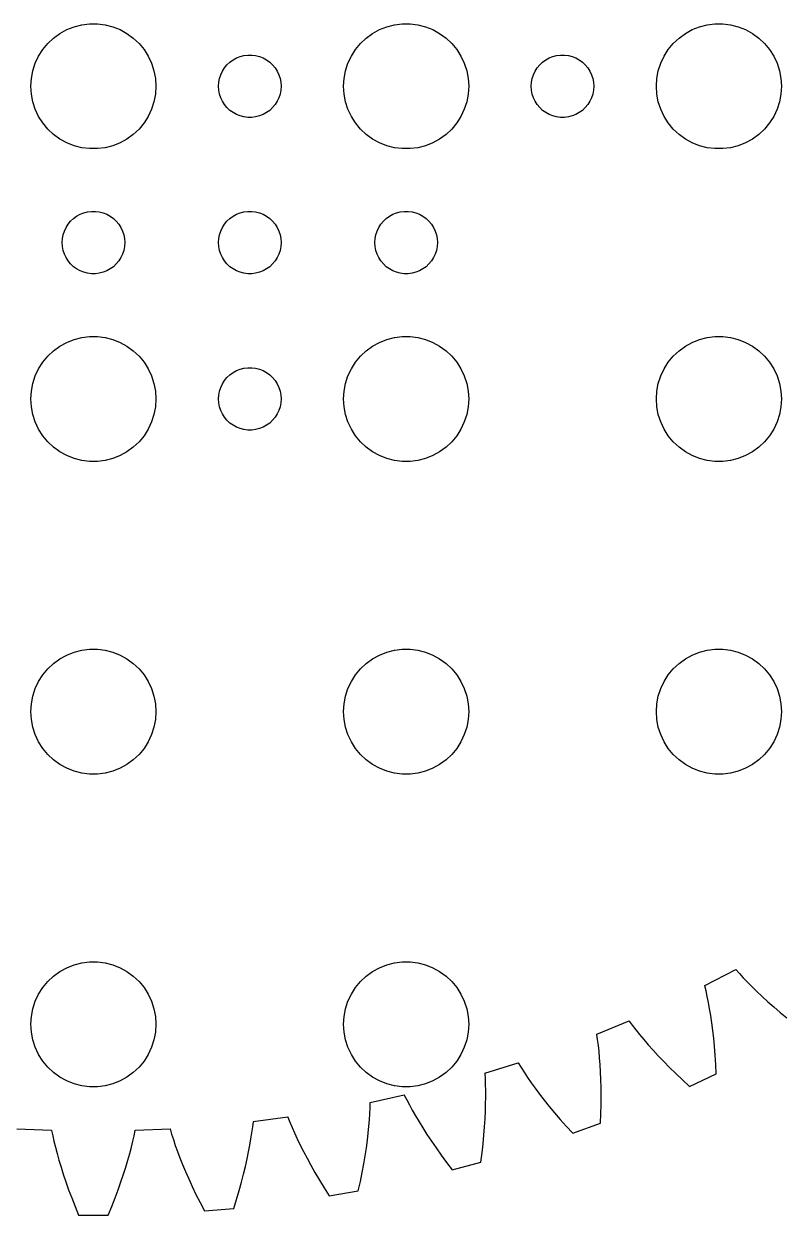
# Model space of a CAD drawing. Header units: metres. Extents: x -69 to 69, y 41 to 289.
# Drawn here: x -3.3 to 33.1, y 40.8 to 98 of the extents above; entities that cross this region are included whole.
import ezdxf

# ---------------------------------------------------------------- set-up
doc = ezdxf.new("R2010")
doc.units = ezdxf.units.M

msp = doc.modelspace()

# ---------------------------------------------------------------- linework, layer by layer
for p, q in [((-1.27733, 97.7145), (-0.92705, 97.8532)), ((-0.92705, 97.8532), (-0.56213, 97.9469)), ((-0.56213, 97.9469), (-0.18837, 97.9941)), ((-0.18837, 97.9941), (0.18837, 97.9941)), ((0.18837, 97.9941), (0.56213, 97.9469)), ((0.56213, 97.9469), (0.92705, 97.8532)), ((0.92705, 97.8532), (1.27733, 97.7145)), ((13.7227, 97.7145), (14.0729, 97.8532)), ((14.0729, 97.8532), (14.4379, 97.9469)), ((14.4379, 97.9469), (14.8116, 97.9941)), ((14.8116, 97.9941), (15.1884, 97.9941)), ((15.1884, 97.9941), (15.5621, 97.9469)), ((15.5621, 97.9469), (15.927, 97.8532)), ((15.927, 97.8532), (16.2773, 97.7145)), ((28.7227, 97.7145), (29.0729, 97.8532)), ((29.0729, 97.8532), (29.4379, 97.9469)), ((29.4379, 97.9469), (29.8116, 97.9941)), ((29.8116, 97.9941), (30.1884, 97.9941)), ((30.1884, 97.9941), (30.5621, 97.9469)), ((30.5621, 97.9469), (30.927, 97.8532)), ((30.927, 97.8532), (31.2773, 97.7145)), ((-2.1869, 97.0536), (-1.91226, 97.3116)), ((-1.91226, 97.3116), (-1.60747, 97.533)), ((-1.60747, 97.533), (-1.27733, 97.7145)), ((1.27733, 97.7145), (1.60747, 97.533)), ((1.60747, 97.533), (1.91226, 97.3116)), ((1.91226, 97.3116), (2.1869, 97.0536)), ((12.8131, 97.0536), (13.0877, 97.3116)), ((13.0877, 97.3116), (13.3925, 97.533)), ((13.3925, 97.533), (13.7227, 97.7145)), ((16.2773, 97.7145), (16.6075, 97.533)), ((16.6075, 97.533), (16.9123, 97.3116)), ((16.9123, 97.3116), (17.1869, 97.0536)), ((27.8131, 97.0536), (28.0877, 97.3116)), ((28.0877, 97.3116), (28.3925, 97.533)), ((28.3925, 97.533), (28.7227, 97.7145)), ((31.2773, 97.7145), (31.6075, 97.533)), ((31.6075, 97.533), (31.9123, 97.3116)), ((31.9123, 97.3116), (32.1869, 97.0536)), ((-2.62891, 96.4453), (-2.42705, 96.7634)), ((-2.42705, 96.7634), (-2.1869, 97.0536)), ((2.1869, 97.0536), (2.42705, 96.7634)), ((2.42705, 96.7634), (2.62891, 96.4453)), ((12.3711, 96.4453), (12.5729, 96.7634)), ((12.5729, 96.7634), (12.8131, 97.0536)), ((17.1869, 97.0536), (17.427, 96.7634)), ((17.427, 96.7634), (17.6289, 96.4453)), ((27.3711, 96.4453), (27.5729, 96.7634)), ((27.5729, 96.7634), (27.8131, 97.0536)), ((32.1869, 97.0536), (32.427, 96.7634)), ((32.427, 96.7634), (32.6289, 96.4453)), ((-2.90575, 95.7461), (-2.78932, 96.1044)), ((-2.78932, 96.1044), (-2.62891, 96.4453)), ((2.62891, 96.4453), (2.78932, 96.1044)), ((2.78932, 96.1044), (2.90575, 95.7461)), ((6.28647, 95.8817), (6.40654, 96.0268)), ((6.40654, 96.0268), (6.54385, 96.1558)), ((6.54385, 96.1558), (6.69626, 96.2665)), ((6.69626, 96.2665), (6.86133, 96.3573)), ((6.86133, 96.3573), (7.03647, 96.4266)), ((7.03647, 96.4266), (7.21892, 96.4734)), ((7.21892, 96.4734), (7.40581, 96.4971)), ((7.40581, 96.4971), (7.59418, 96.4971)), ((7.59418, 96.4971), (7.78107, 96.4734)), ((7.78107, 96.4734), (7.96352, 96.4266)), ((7.96352, 96.4266), (8.13866, 96.3573)), ((8.13866, 96.3573), (8.30373, 96.2665)), ((8.30373, 96.2665), (8.45613, 96.1558)), ((8.45613, 96.1558), (8.59344, 96.0268)), ((8.59344, 96.0268), (8.71352, 95.8817)), ((12.0942, 95.7461), (12.2107, 96.1044)), ((12.2107, 96.1044), (12.3711, 96.4453)), ((17.6289, 96.4453), (17.7893, 96.1044)), ((17.7893, 96.1044), (17.9057, 95.7461)), ((21.2865, 95.8817), (21.4065, 96.0268)), ((21.4065, 96.0268), (21.5439, 96.1558)), ((21.5439, 96.1558), (21.6963, 96.2665)), ((21.6963, 96.2665), (21.8613, 96.3573)), ((21.8613, 96.3573), (22.0365, 96.4266)), ((22.0365, 96.4266), (22.2189, 96.4734)), ((22.2189, 96.4734), (22.4058, 96.4971)), ((22.4058, 96.4971), (22.5942, 96.4971)), ((22.5942, 96.4971), (22.7811, 96.4734)), ((22.7811, 96.4734), (22.9635, 96.4266)), ((22.9635, 96.4266), (23.1387, 96.3573)), ((23.1387, 96.3573), (23.3037, 96.2665)), ((23.3037, 96.2665), (23.4561, 96.1558)), ((23.4561, 96.1558), (23.5934, 96.0268)), ((23.5934, 96.0268), (23.7135, 95.8817)), ((27.0942, 95.7461), (27.2107, 96.1044)), ((27.2107, 96.1044), (27.3711, 96.4453)), ((32.6289, 96.4453), (32.7893, 96.1044)), ((32.7893, 96.1044), (32.9057, 95.7461)), ((-2.97633, 95.376), (-2.90575, 95.7461)), ((2.90575, 95.7461), (2.97633, 95.376)), ((6.04712, 95.373), (6.10533, 95.5522)), ((6.10533, 95.5522), (6.18553, 95.7226)), ((6.18553, 95.7226), (6.28647, 95.8817)), ((8.71352, 95.8817), (8.81445, 95.7226)), ((8.81445, 95.7226), (8.89465, 95.5522)), ((8.89465, 95.5522), (8.95287, 95.373)), ((12.0237, 95.376), (12.0942, 95.7461)), ((17.9057, 95.7461), (17.9763, 95.376)), ((21.0471, 95.373), (21.1053, 95.5522)), ((21.1053, 95.5522), (21.1855, 95.7226)), ((21.1855, 95.7226), (21.2865, 95.8817)), ((23.7135, 95.8817), (23.8145, 95.7226)), ((23.8145, 95.7226), (23.8947, 95.5522)), ((23.8947, 95.5522), (23.9529, 95.373)), ((27.0237, 95.376), (27.0942, 95.7461)), ((32.9057, 95.7461), (32.9763, 95.376)), ((-3, 95), (-2.97633, 95.376)), ((-2.97633, 94.624), (-3, 95)), ((2.97633, 95.376), (3, 95)), ((3, 95), (2.97633, 94.624)), ((6, 95), (6.01183, 95.188)), ((6.01183, 94.812), (6, 95)), ((6.01183, 95.188), (6.04712, 95.373)), ((8.95287, 95.373), (8.98816, 95.188)), ((8.98816, 95.188), (9, 95)), ((9, 95), (8.98816, 94.812)), ((12, 95), (12.0237, 95.376)), ((12.0237, 94.624), (12, 95)), ((17.9763, 95.376), (18, 95)), ((18, 95), (17.9763, 94.624)), ((21, 95), (21.0118, 95.188)), ((21.0118, 94.812), (21, 95)), ((21.0118, 95.188), (21.0471, 95.373)), ((23.9529, 95.373), (23.9882, 95.188)), ((23.9882, 95.188), (24, 95)), ((24, 95), (23.9882, 94.812)), ((27, 95), (27.0237, 95.376)), ((27.0237, 94.624), (27, 95)), ((32.9763, 95.376), (33, 95)), ((33, 95), (32.9763, 94.624)), ((-2.90575, 94.2539), (-2.97633, 94.624)), ((2.97633, 94.624), (2.90575, 94.2539)), ((6.04712, 94.627), (6.01183, 94.812)), ((6.10533, 94.4478), (6.04712, 94.627)), ((6.18553, 94.2774), (6.10533, 94.4478)), ((8.89465, 94.4478), (8.81445, 94.2774)), ((8.95287, 94.627), (8.89465, 94.4478)), ((8.98816, 94.812), (8.95287, 94.627)), ((12.0942, 94.2539), (12.0237, 94.624)), ((17.9763, 94.624), (17.9057, 94.2539)), ((21.0471, 94.627), (21.0118, 94.812)), ((21.1053, 94.4478), (21.0471, 94.627)), ((21.1855, 94.2774), (21.1053, 94.4478)), ((23.8947, 94.4478), (23.8145, 94.2774)), ((23.9529, 94.627), (23.8947, 94.4478)), ((23.9882, 94.812), (23.9529, 94.627)), ((27.0942, 94.2539), (27.0237, 94.624)), ((32.9763, 94.624), (32.9057, 94.2539)), ((-2.78932, 93.8956), (-2.90575, 94.2539)), ((-2.62891, 93.5547), (-2.78932, 93.8956)), ((2.78932, 93.8956), (2.62891, 93.5547)), ((2.90575, 94.2539), (2.78932, 93.8956)), ((6.28647, 94.1183), (6.18553, 94.2774)), ((6.40654, 93.9732), (6.28647, 94.1183)), ((6.54385, 93.8442), (6.40654, 93.9732)), ((6.69626, 93.7335), (6.54385, 93.8442)), ((6.86133, 93.6428), (6.69626, 93.7335)), ((8.30373, 93.7335), (8.13866, 93.6428)), ((8.45613, 93.8442), (8.30373, 93.7335)), ((8.59344, 93.9732), (8.45613, 93.8442)), ((8.71352, 94.1183), (8.59344, 93.9732)), ((8.81445, 94.2774), (8.71352, 94.1183)), ((12.2107, 93.8956), (12.0942, 94.2539)), ((12.3711, 93.5547), (12.2107, 93.8956)), ((17.7893, 93.8956), (17.6289, 93.5547)), ((17.9057, 94.2539), (17.7893, 93.8956)), ((21.2865, 94.1183), (21.1855, 94.2774)), ((21.4065, 93.9732), (21.2865, 94.1183)), ((21.5439, 93.8442), (21.4065, 93.9732)), ((21.6963, 93.7335), (21.5439, 93.8442)), ((21.8613, 93.6428), (21.6963, 93.7335)), ((23.3037, 93.7335), (23.1387, 93.6428)), ((23.4561, 93.8442), (23.3037, 93.7335)), ((23.5934, 93.9732), (23.4561, 93.8442)), ((23.7135, 94.1183), (23.5934, 93.9732)), ((23.8145, 94.2774), (23.7135, 94.1183)), ((27.2107, 93.8956), (27.0942, 94.2539)), ((27.3711, 93.5547), (27.2107, 93.8956)), ((32.7893, 93.8956), (32.6289, 93.5547)), ((32.9057, 94.2539), (32.7893, 93.8956)), ((-2.42705, 93.2366), (-2.62891, 93.5547)), ((-2.1869, 92.9464), (-2.42705, 93.2366)), ((2.42705, 93.2366), (2.1869, 92.9464)), ((2.62891, 93.5547), (2.42705, 93.2366)), ((7.03647, 93.5734), (6.86133, 93.6428)), ((7.21892, 93.5266), (7.03647, 93.5734)), ((7.40581, 93.503), (7.21892, 93.5266)), ((7.59418, 93.503), (7.40581, 93.503)), ((7.78107, 93.5266), (7.59418, 93.503)), ((7.96352, 93.5734), (7.78107, 93.5266)), ((8.13866, 93.6428), (7.96352, 93.5734)), ((12.5729, 93.2366), (12.3711, 93.5547)), ((12.8131, 92.9464), (12.5729, 93.2366)), ((17.427, 93.2366), (17.1869, 92.9464)), ((17.6289, 93.5547), (17.427, 93.2366)), ((22.0365, 93.5734), (21.8613, 93.6428)), ((22.2189, 93.5266), (22.0365, 93.5734)), ((22.4058, 93.503), (22.2189, 93.5266)), ((22.5942, 93.503), (22.4058, 93.503)), ((22.7811, 93.5266), (22.5942, 93.503)), ((22.9635, 93.5734), (22.7811, 93.5266)), ((23.1387, 93.6428), (22.9635, 93.5734)), ((27.5729, 93.2366), (27.3711, 93.5547)), ((27.8131, 92.9464), (27.5729, 93.2366)), ((32.427, 93.2366), (32.1869, 92.9464)), ((32.6289, 93.5547), (32.427, 93.2366)), ((-1.91226, 92.6885), (-2.1869, 92.9464)), ((-1.60747, 92.467), (-1.91226, 92.6885)), ((1.91226, 92.6885), (1.60747, 92.467)), ((2.1869, 92.9464), (1.91226, 92.6885)), ((13.0877, 92.6885), (12.8131, 92.9464)), ((13.3925, 92.467), (13.0877, 92.6885)), ((16.9123, 92.6885), (16.6075, 92.467)), ((17.1869, 92.9464), (16.9123, 92.6885)), ((28.0877, 92.6885), (27.8131, 92.9464)), ((28.3925, 92.467), (28.0877, 92.6885)), ((31.9123, 92.6885), (31.6075, 92.467)), ((32.1869, 92.9464), (31.9123, 92.6885)), ((-1.27733, 92.2855), (-1.60747, 92.467)), ((-0.92705, 92.1468), (-1.27733, 92.2855)), ((-0.56213, 92.0531), (-0.92705, 92.1468)), ((-0.18837, 92.0059), (-0.56213, 92.0531)), ((0.56213, 92.0531), (0.18837, 92.0059)), ((0.92705, 92.1468), (0.56213, 92.0531)), ((1.27733, 92.2855), (0.92705, 92.1468)), ((1.60747, 92.467), (1.27733, 92.2855)), ((13.7227, 92.2855), (13.3925, 92.467)), ((14.0729, 92.1468), (13.7227, 92.2855)), ((14.4379, 92.0531), (14.0729, 92.1468)), ((14.8116, 92.0059), (14.4379, 92.0531)), ((15.5621, 92.0531), (15.1884, 92.0059)), ((15.927, 92.1468), (15.5621, 92.0531)), ((16.2773, 92.2855), (15.927, 92.1468)), ((16.6075, 92.467), (16.2773, 92.2855)), ((28.7227, 92.2855), (28.3925, 92.467)), ((29.0729, 92.1468), (28.7227, 92.2855)), ((29.4379, 92.0531), (29.0729, 92.1468)), ((29.8116, 92.0059), (29.4379, 92.0531)), ((30.5621, 92.0531), (30.1884, 92.0059)), ((30.927, 92.1468), (30.5621, 92.0531)), ((31.2773, 92.2855), (30.927, 92.1468)), ((31.6075, 92.467), (31.2773, 92.2855)), ((0.18837, 92.0059), (-0.18837, 92.0059)), ((15.1884, 92.0059), (14.8116, 92.0059)), ((30.1884, 92.0059), (29.8116, 92.0059)), ((-1.09344, 88.5268), (-0.95613, 88.6558)), ((-0.95613, 88.6558), (-0.80373, 88.7665)), ((-0.80373, 88.7665), (-0.63866, 88.8573)), ((-0.63866, 88.8573), (-0.46352, 88.9266)), ((-0.46352, 88.9266), (-0.28107, 88.9734)), ((-0.28107, 88.9734), (-0.09418, 88.997)), ((-0.09418, 88.997), (0.09418, 88.997)), ((0.09418, 88.997), (0.28107, 88.9734)), ((0.28107, 88.9734), (0.46352, 88.9266)), ((0.46352, 88.9266), (0.63866, 88.8573)), ((0.63866, 88.8573), (0.80373, 88.7665)), ((0.80373, 88.7665), (0.95613, 88.6558)), ((0.95613, 88.6558), (1.09344, 88.5268)), ((6.40654, 88.5268), (6.54385, 88.6558)), ((6.54385, 88.6558), (6.69626, 88.7665)), ((6.69626, 88.7665), (6.86133, 88.8573)), ((6.86133, 88.8573), (7.03647, 88.9266)), ((7.03647, 88.9266), (7.21892, 88.9734)), ((7.21892, 88.9734), (7.40581, 88.997)), ((7.40581, 88.997), (7.59418, 88.997)), ((7.59418, 88.997), (7.78107, 88.9734)), ((7.78107, 88.9734), (7.96352, 88.9266)), ((7.96352, 88.9266), (8.13866, 88.8573)), ((8.13866, 88.8573), (8.30373, 88.7665)), ((8.30373, 88.7665), (8.45613, 88.6558)), ((8.45613, 88.6558), (8.59344, 88.5268)), ((13.9065, 88.5268), (14.0439, 88.6558)), ((14.0439, 88.6558), (14.1963, 88.7665)), ((14.1963, 88.7665), (14.3613, 88.8573)), ((14.3613, 88.8573), (14.5365, 88.9266)), ((14.5365, 88.9266), (14.7189, 88.9734)), ((14.7189, 88.9734), (14.9058, 88.997)), ((14.9058, 88.997), (15.0942, 88.997)), ((15.0942, 88.997), (15.2811, 88.9734)), ((15.2811, 88.9734), (15.4635, 88.9266)), ((15.4635, 88.9266), (15.6387, 88.8573)), ((15.6387, 88.8573), (15.8037, 88.7665)), ((15.8037, 88.7665), (15.9561, 88.6558)), ((15.9561, 88.6558), (16.0934, 88.5268)), ((-1.45287, 87.873), (-1.39465, 88.0522)), ((-1.39465, 88.0522), (-1.31445, 88.2226)), ((-1.31445, 88.2226), (-1.21352, 88.3817)), ((-1.21352, 88.3817), (-1.09344, 88.5268)), ((1.09344, 88.5268), (1.21352, 88.3817)), ((1.21352, 88.3817), (1.31445, 88.2226)), ((1.31445, 88.2226), (1.39465, 88.0522)), ((1.39465, 88.0522), (1.45287, 87.873)), ((6.04712, 87.873), (6.10533, 88.0522)), ((6.10533, 88.0522), (6.18553, 88.2226)), ((6.18553, 88.2226), (6.28647, 88.3817)), ((6.28647, 88.3817), (6.40654, 88.5268)), ((8.59344, 88.5268), (8.71352, 88.3817)), ((8.71352, 88.3817), (8.81445, 88.2226)), ((8.81445, 88.2226), (8.89465, 88.0522)), ((8.89465, 88.0522), (8.95287, 87.873)), ((13.5471, 87.873), (13.6053, 88.0522)), ((13.6053, 88.0522), (13.6855, 88.2226)), ((13.6855, 88.2226), (13.7865, 88.3817)), ((13.7865, 88.3817), (13.9065, 88.5268)), ((16.0934, 88.5268), (16.2135, 88.3817)), ((16.2135, 88.3817), (16.3145, 88.2226)), ((16.3145, 88.2226), (16.3947, 88.0522)), ((16.3947, 88.0522), (16.4529, 87.873)), ((-1.5, 87.5), (-1.48816, 87.688)), ((-1.48816, 87.312), (-1.5, 87.5)), ((-1.48816, 87.688), (-1.45287, 87.873)), ((1.45287, 87.873), (1.48816, 87.688)), ((1.48816, 87.688), (1.5, 87.5)), ((1.5, 87.5), (1.48816, 87.312)), ((6, 87.5), (6.01183, 87.688)), ((6.01183, 87.312), (6, 87.5)), ((6.01183, 87.688), (6.04712, 87.873)), ((8.95287, 87.873), (8.98816, 87.688)), ((8.98816, 87.688), (9, 87.5)), ((9, 87.5), (8.98816, 87.312)), ((13.5, 87.5), (13.5118, 87.688)), ((13.5118, 87.312), (13.5, 87.5)), ((13.5118, 87.688), (13.5471, 87.873)), ((16.4529, 87.873), (16.4882, 87.688)), ((16.4882, 87.688), (16.5, 87.5)), ((16.5, 87.5), (16.4882, 87.312)), ((-1.45287, 87.127), (-1.48816, 87.312)), ((-1.39465, 86.9478), (-1.45287, 87.127)), ((-1.31445, 86.7774), (-1.39465, 86.9478)), ((1.39465, 86.9478), (1.31445, 86.7774)), ((1.45287, 87.127), (1.39465, 86.9478)), ((1.48816, 87.312), (1.45287, 87.127)), ((6.04712, 87.127), (6.01183, 87.312)), ((6.10533, 86.9478), (6.04712, 87.127)), ((6.18553, 86.7774), (6.10533, 86.9478)), ((8.89465, 86.9478), (8.81445, 86.7774)), ((8.95287, 87.127), (8.89465, 86.9478)), ((8.98816, 87.312), (8.95287, 87.127)), ((13.5471, 87.127), (13.5118, 87.312)), ((13.6053, 86.9478), (13.5471, 87.127)), ((13.6855, 86.7774), (13.6053, 86.9478)), ((16.3947, 86.9478), (16.3145, 86.7774)), ((16.4529, 87.127), (16.3947, 86.9478)), ((16.4882, 87.312), (16.4529, 87.127)), ((-1.21352, 86.6183), (-1.31445, 86.7774)), ((-1.09344, 86.4732), (-1.21352, 86.6183)), ((-0.95613, 86.3442), (-1.09344, 86.4732)), ((-0.80373, 86.2335), (-0.95613, 86.3442)), ((0.95613, 86.3442), (0.80373, 86.2335)), ((1.09344, 86.4732), (0.95613, 86.3442)), ((1.21352, 86.6183), (1.09344, 86.4732)), ((1.31445, 86.7774), (1.21352, 86.6183)), ((6.28647, 86.6183), (6.18553, 86.7774)), ((6.40654, 86.4732), (6.28647, 86.6183)), ((6.54385, 86.3442), (6.40654, 86.4732)), ((6.69626, 86.2335), (6.54385, 86.3442)), ((8.45613, 86.3442), (8.30373, 86.2335)), ((8.59344, 86.4732), (8.45613, 86.3442)), ((8.71352, 86.6183), (8.59344, 86.4732)), ((8.81445, 86.7774), (8.71352, 86.6183)), ((13.7865, 86.6183), (13.6855, 86.7774)), ((13.9065, 86.4732), (13.7865, 86.6183)), ((14.0439, 86.3442), (13.9065, 86.4732)), ((14.1963, 86.2335), (14.0439, 86.3442)), ((15.9561, 86.3442), (15.8037, 86.2335)), ((16.0934, 86.4732), (15.9561, 86.3442)), ((16.2135, 86.6183), (16.0934, 86.4732)), ((16.3145, 86.7774), (16.2135, 86.6183)), ((-0.63866, 86.1428), (-0.80373, 86.2335)), ((-0.46352, 86.0734), (-0.63866, 86.1428)), ((-0.28107, 86.0266), (-0.46352, 86.0734)), ((-0.09418, 86.003), (-0.28107, 86.0266)), ((0.09418, 86.003), (-0.09418, 86.003)), ((0.28107, 86.0266), (0.09418, 86.003)), ((0.46352, 86.0734), (0.28107, 86.0266)), ((0.63866, 86.1428), (0.46352, 86.0734)), ((0.80373, 86.2335), (0.63866, 86.1428)), ((6.86133, 86.1428), (6.69626, 86.2335)), ((7.03647, 86.0734), (6.86133, 86.1428)), ((7.21892, 86.0266), (7.03647, 86.0734)), ((7.40581, 86.003), (7.21892, 86.0266)), ((7.59418, 86.003), (7.40581, 86.003)), ((7.78107, 86.0266), (7.59418, 86.003)), ((7.96352, 86.0734), (7.78107, 86.0266)), ((8.13866, 86.1428), (7.96352, 86.0734)), ((8.30373, 86.2335), (8.13866, 86.1428)), ((14.3613, 86.1428), (14.1963, 86.2335)), ((14.5365, 86.0734), (14.3613, 86.1428)), ((14.7189, 86.0266), (14.5365, 86.0734)), ((14.9058, 86.003), (14.7189, 86.0266)), ((15.0942, 86.003), (14.9058, 86.003)), ((15.2811, 86.0266), (15.0942, 86.003)), ((15.4635, 86.0734), (15.2811, 86.0266)), ((15.6387, 86.1428), (15.4635, 86.0734)), ((15.8037, 86.2335), (15.6387, 86.1428)), ((-0.92705, 82.8532), (-0.56213, 82.9469)), ((-0.56213, 82.9469), (-0.18837, 82.9941)), ((-0.18837, 82.9941), (0.18837, 82.9941)), ((0.18837, 82.9941), (0.56213, 82.9469)), ((0.56213, 82.9469), (0.92705, 82.8532)), ((14.0729, 82.8532), (14.4379, 82.9469)), ((14.4379, 82.9469), (14.8116, 82.9941)), ((14.8116, 82.9941), (15.1884, 82.9941)), ((15.1884, 82.9941), (15.5621, 82.9469)), ((15.5621, 82.9469), (15.927, 82.8532)), ((29.0729, 82.8532), (29.4379, 82.9469)), ((29.4379, 82.9469), (29.8116, 82.9941)), ((29.8116, 82.9941), (30.1884, 82.9941)), ((30.1884, 82.9941), (30.5621, 82.9469)), ((30.5621, 82.9469), (30.927, 82.8532)), ((-2.1869, 82.0536), (-1.91226, 82.3116)), ((-1.91226, 82.3116), (-1.60747, 82.533)), ((-1.60747, 82.533), (-1.27733, 82.7145)), ((-1.27733, 82.7145), (-0.92705, 82.8532)), ((0.92705, 82.8532), (1.27733, 82.7145)), ((1.27733, 82.7145), (1.60747, 82.533)), ((1.60747, 82.533), (1.91226, 82.3116)), ((1.91226, 82.3116), (2.1869, 82.0536)), ((12.8131, 82.0536), (13.0877, 82.3116)), ((13.0877, 82.3116), (13.3925, 82.533)), ((13.3925, 82.533), (13.7227, 82.7145)), ((13.7227, 82.7145), (14.0729, 82.8532)), ((15.927, 82.8532), (16.2773, 82.7145)), ((16.2773, 82.7145), (16.6075, 82.533)), ((16.6075, 82.533), (16.9123, 82.3116)), ((16.9123, 82.3116), (17.1869, 82.0536)), ((27.8131, 82.0536), (28.0877, 82.3116)), ((28.0877, 82.3116), (28.3925, 82.533)), ((28.3925, 82.533), (28.7227, 82.7145)), ((28.7227, 82.7145), (29.0729, 82.8532)), ((30.927, 82.8532), (31.2773, 82.7145)), ((31.2773, 82.7145), (31.6075, 82.533)), ((31.6075, 82.533), (31.9123, 82.3116)), ((31.9123, 82.3116), (32.1869, 82.0536)), ((-2.62891, 81.4453), (-2.42705, 81.7634)), ((-2.42705, 81.7634), (-2.1869, 82.0536)), ((2.1869, 82.0536), (2.42705, 81.7634)), ((2.42705, 81.7634), (2.62891, 81.4453)), ((12.3711, 81.4453), (12.5729, 81.7634)), ((12.5729, 81.7634), (12.8131, 82.0536)), ((17.1869, 82.0536), (17.427, 81.7634)), ((17.427, 81.7634), (17.6289, 81.4453)), ((27.3711, 81.4453), (27.5729, 81.7634)), ((27.5729, 81.7634), (27.8131, 82.0536)), ((32.1869, 82.0536), (32.427, 81.7634)), ((32.427, 81.7634), (32.6289, 81.4453)), ((-2.78932, 81.1044), (-2.62891, 81.4453)), ((2.62891, 81.4453), (2.78932, 81.1044)), ((6.40654, 81.0268), (6.54385, 81.1558)), ((6.54385, 81.1558), (6.69626, 81.2665)), ((6.69626, 81.2665), (6.86133, 81.3573)), ((6.86133, 81.3573), (7.03647, 81.4266)), ((7.03647, 81.4266), (7.21892, 81.4734)), ((7.21892, 81.4734), (7.40581, 81.497)), ((7.40581, 81.497), (7.59418, 81.497)), ((7.59418, 81.497), (7.78107, 81.4734)), ((7.78107, 81.4734), (7.96352, 81.4266)), ((7.96352, 81.4266), (8.13866, 81.3573)), ((8.13866, 81.3573), (8.30373, 81.2665)), ((8.30373, 81.2665), (8.45613, 81.1558)), ((8.45613, 81.1558), (8.59344, 81.0268)), ((12.2107, 81.1044), (12.3711, 81.4453)), ((17.6289, 81.4453), (17.7893, 81.1044)), ((27.2107, 81.1044), (27.3711, 81.4453)), ((32.6289, 81.4453), (32.7893, 81.1044)), ((-2.97633, 80.376), (-2.90575, 80.7461)), ((-2.90575, 80.7461), (-2.78932, 81.1044)), ((2.78932, 81.1044), (2.90575, 80.7461)), ((2.90575, 80.7461), (2.97633, 80.376)), ((6.10533, 80.5522), (6.18553, 80.7226)), ((6.18553, 80.7226), (6.28647, 80.8817)), ((6.28647, 80.8817), (6.40654, 81.0268)), ((8.59344, 81.0268), (8.71352, 80.8817)), ((8.71352, 80.8817), (8.81445, 80.7226)), ((8.81445, 80.7226), (8.89465, 80.5522)), ((12.0237, 80.376), (12.0942, 80.7461)), ((12.0942, 80.7461), (12.2107, 81.1044)), ((17.7893, 81.1044), (17.9057, 80.7461)), ((17.9057, 80.7461), (17.9763, 80.376)), ((27.0237, 80.376), (27.0942, 80.7461)), ((27.0942, 80.7461), (27.2107, 81.1044)), ((32.7893, 81.1044), (32.9057, 80.7461)), ((32.9057, 80.7461), (32.9763, 80.376)), ((-3, 80), (-2.97633, 80.376)), ((2.97633, 80.376), (3, 80)), ((6, 80), (6.01183, 80.188)), ((6.01183, 80.188), (6.04712, 80.373)), ((6.04712, 80.373), (6.10533, 80.5522)), ((8.89465, 80.5522), (8.95287, 80.373)), ((8.95287, 80.373), (8.98816, 80.188)), ((8.98816, 80.188), (9, 80)), ((12, 80), (12.0237, 80.376)), ((17.9763, 80.376), (18, 80)), ((27, 80), (27.0237, 80.376)), ((32.9763, 80.376), (33, 80)), ((-2.97633, 79.624), (-3, 80)), ((-2.90575, 79.2539), (-2.97633, 79.624)), ((2.97633, 79.624), (2.90575, 79.2539)), ((3, 80), (2.97633, 79.624)), ((6.01183, 79.812), (6, 80)), ((6.04712, 79.627), (6.01183, 79.812)), ((6.10533, 79.4478), (6.04712, 79.627)), ((6.18553, 79.2774), (6.10533, 79.4478)), ((8.89465, 79.4478), (8.81445, 79.2774)), ((8.95287, 79.627), (8.89465, 79.4478)), ((8.98816, 79.812), (8.95287, 79.627)), ((9, 80), (8.98816, 79.812)), ((12.0237, 79.624), (12, 80)), ((12.0942, 79.2539), (12.0237, 79.624)), ((17.9763, 79.624), (17.9057, 79.2539)), ((18, 80), (17.9763, 79.624)), ((27.0237, 79.624), (27, 80)), ((27.0942, 79.2539), (27.0237, 79.624)), ((32.9763, 79.624), (32.9057, 79.2539)), ((33, 80), (32.9763, 79.624)), ((-2.78932, 78.8956), (-2.90575, 79.2539)), ((-2.62891, 78.5547), (-2.78932, 78.8956)), ((2.78932, 78.8956), (2.62891, 78.5547)), ((2.90575, 79.2539), (2.78932, 78.8956)), ((6.28647, 79.1183), (6.18553, 79.2774)), ((6.40654, 78.9732), (6.28647, 79.1183)), ((6.54385, 78.8442), (6.40654, 78.9732)), ((8.59344, 78.9732), (8.45613, 78.8442)), ((8.71352, 79.1183), (8.59344, 78.9732)), ((8.81445, 79.2774), (8.71352, 79.1183)), ((12.2107, 78.8956), (12.0942, 79.2539)), ((12.3711, 78.5547), (12.2107, 78.8956)), ((17.7893, 78.8956), (17.6289, 78.5547)), ((17.9057, 79.2539), (17.7893, 78.8956)), ((27.2107, 78.8956), (27.0942, 79.2539)), ((27.3711, 78.5547), (27.2107, 78.8956)), ((32.7893, 78.8956), (32.6289, 78.5547)), ((32.9057, 79.2539), (32.7893, 78.8956)), ((-2.42705, 78.2366), (-2.62891, 78.5547)), ((2.62891, 78.5547), (2.42705, 78.2366)), ((6.69626, 78.7335), (6.54385, 78.8442)), ((6.86133, 78.6428), (6.69626, 78.7335)), ((7.03647, 78.5734), (6.86133, 78.6428)), ((7.21892, 78.5266), (7.03647, 78.5734)), ((7.40581, 78.503), (7.21892, 78.5266)), ((7.59418, 78.503), (7.40581, 78.503)), ((7.78107, 78.5266), (7.59418, 78.503)), ((7.96352, 78.5734), (7.78107, 78.5266)), ((8.13866, 78.6428), (7.96352, 78.5734)), ((8.30373, 78.7335), (8.13866, 78.6428)), ((8.45613, 78.8442), (8.30373, 78.7335)), ((12.5729, 78.2366), (12.3711, 78.5547)), ((17.6289, 78.5547), (17.427, 78.2366)), ((27.5729, 78.2366), (27.3711, 78.5547)), ((32.6289, 78.5547), (32.427, 78.2366)), ((-2.1869, 77.9464), (-2.42705, 78.2366)), ((-1.91226, 77.6885), (-2.1869, 77.9464)), ((2.1869, 77.9464), (1.91226, 77.6885)), ((2.42705, 78.2366), (2.1869, 77.9464)), ((12.8131, 77.9464), (12.5729, 78.2366)), ((13.0877, 77.6885), (12.8131, 77.9464)), ((17.1869, 77.9464), (16.9123, 77.6885)), ((17.427, 78.2366), (17.1869, 77.9464)), ((27.8131, 77.9464), (27.5729, 78.2366)), ((28.0877, 77.6885), (27.8131, 77.9464)), ((32.1869, 77.9464), (31.9123, 77.6885)), ((32.427, 78.2366), (32.1869, 77.9464)), ((-1.60747, 77.467), (-1.91226, 77.6885)), ((-1.27733, 77.2855), (-1.60747, 77.467)), ((-0.92705, 77.1468), (-1.27733, 77.2855)), ((1.27733, 77.2855), (0.92705, 77.1468)), ((1.60747, 77.467), (1.27733, 77.2855)), ((1.91226, 77.6885), (1.60747, 77.467)), ((13.3925, 77.467), (13.0877, 77.6885)), ((13.7227, 77.2855), (13.3925, 77.467)), ((14.0729, 77.1468), (13.7227, 77.2855)), ((16.2773, 77.2855), (15.927, 77.1468)), ((16.6075, 77.467), (16.2773, 77.2855)), ((16.9123, 77.6885), (16.6075, 77.467)), ((28.3925, 77.467), (28.0877, 77.6885)), ((28.7227, 77.2855), (28.3925, 77.467)), ((29.0729, 77.1468), (28.7227, 77.2855)), ((31.2773, 77.2855), (30.927, 77.1468)), ((31.6075, 77.467), (31.2773, 77.2855)), ((31.9123, 77.6885), (31.6075, 77.467)), ((-0.56213, 77.0531), (-0.92705, 77.1468)), ((-0.18837, 77.0059), (-0.56213, 77.0531)), ((0.18837, 77.0059), (-0.18837, 77.0059)), ((0.56213, 77.0531), (0.18837, 77.0059)), ((0.92705, 77.1468), (0.56213, 77.0531)), ((14.4379, 77.0531), (14.0729, 77.1468)), ((14.8116, 77.0059), (14.4379, 77.0531)), ((15.1884, 77.0059), (14.8116, 77.0059)), ((15.5621, 77.0531), (15.1884, 77.0059)), ((15.927, 77.1468), (15.5621, 77.0531)), ((29.4379, 77.0531), (29.0729, 77.1468)), ((29.8116, 77.0059), (29.4379, 77.0531)), ((30.1884, 77.0059), (29.8116, 77.0059)), ((30.5621, 77.0531), (30.1884, 77.0059)), ((30.927, 77.1468), (30.5621, 77.0531)), ((-1.91226, 67.3115), (-1.60747, 67.533)), ((-1.60747, 67.533), (-1.27733, 67.7145)), ((-1.27733, 67.7145), (-0.92705, 67.8532)), ((-0.92705, 67.8532), (-0.56213, 67.9469)), ((-0.56213, 67.9469), (-0.18837, 67.9941)), ((-0.18837, 67.9941), (0.18837, 67.9941)), ((0.18837, 67.9941), (0.56213, 67.9469)), ((0.56213, 67.9469), (0.92705, 67.8532)), ((0.92705, 67.8532), (1.27733, 67.7145)), ((1.27733, 67.7145), (1.60747, 67.533)), ((1.60747, 67.533), (1.91226, 67.3115)), ((13.0877, 67.3115), (13.3925, 67.533)), ((13.3925, 67.533), (13.7227, 67.7145)), ((13.7227, 67.7145), (14.0729, 67.8532)), ((14.0729, 67.8532), (14.4379, 67.9469)), ((14.4379, 67.9469), (14.8116, 67.9941)), ((14.8116, 67.9941), (15.1884, 67.9941)), ((15.1884, 67.9941), (15.5621, 67.9469)), ((15.5621, 67.9469), (15.927, 67.8532)), ((15.927, 67.8532), (16.2773, 67.7145)), ((16.2773, 67.7145), (16.6075, 67.533)), ((16.6075, 67.533), (16.9123, 67.3115)), ((28.0877, 67.3115), (28.3925, 67.533)), ((28.3925, 67.533), (28.7227, 67.7145)), ((28.7227, 67.7145), (29.0729, 67.8532)), ((29.0729, 67.8532), (29.4379, 67.9469)), ((29.4379, 67.9469), (29.8116, 67.9941)), ((29.8116, 67.9941), (30.1884, 67.9941)), ((30.1884, 67.9941), (30.5621, 67.9469)), ((30.5621, 67.9469), (30.927, 67.8532)), ((30.927, 67.8532), (31.2773, 67.7145)), ((31.2773, 67.7145), (31.6075, 67.533)), ((31.6075, 67.533), (31.9123, 67.3115)), ((-2.42705, 66.7634), (-2.1869, 67.0536)), ((-2.1869, 67.0536), (-1.91226, 67.3115)), ((1.91226, 67.3115), (2.1869, 67.0536)), ((2.1869, 67.0536), (2.42705, 66.7634)), ((12.5729, 66.7634), (12.8131, 67.0536)), ((12.8131, 67.0536), (13.0877, 67.3115)), ((16.9123, 67.3115), (17.1869, 67.0536)), ((17.1869, 67.0536), (17.427, 66.7634)), ((27.5729, 66.7634), (27.8131, 67.0536)), ((27.8131, 67.0536), (28.0877, 67.3115)), ((31.9123, 67.3115), (32.1869, 67.0536)), ((32.1869, 67.0536), (32.427, 66.7634)), ((-2.78932, 66.1044), (-2.62891, 66.4453)), ((-2.62891, 66.4453), (-2.42705, 66.7634)), ((2.42705, 66.7634), (2.62891, 66.4453)), ((2.62891, 66.4453), (2.78932, 66.1044)), ((12.2107, 66.1044), (12.3711, 66.4453)), ((12.3711, 66.4453), (12.5729, 66.7634)), ((17.427, 66.7634), (17.6289, 66.4453)), ((17.6289, 66.4453), (17.7893, 66.1044)), ((27.2107, 66.1044), (27.3711, 66.4453)), ((27.3711, 66.4453), (27.5729, 66.7634)), ((32.427, 66.7634), (32.6289, 66.4453)), ((32.6289, 66.4453), (32.7893, 66.1044)), ((-2.97633, 65.376), (-2.90575, 65.7461)), ((-2.90575, 65.7461), (-2.78932, 66.1044)), ((2.78932, 66.1044), (2.90575, 65.7461)), ((2.90575, 65.7461), (2.97633, 65.376)), ((12.0237, 65.376), (12.0942, 65.7461)), ((12.0942, 65.7461), (12.2107, 66.1044)), ((17.7893, 66.1044), (17.9057, 65.7461)), ((17.9057, 65.7461), (17.9763, 65.376)), ((27.0237, 65.376), (27.0942, 65.7461)), ((27.0942, 65.7461), (27.2107, 66.1044)), ((32.7893, 66.1044), (32.9057, 65.7461)), ((32.9057, 65.7461), (32.9763, 65.376)), ((-3, 65), (-2.97633, 65.376)), ((2.97633, 65.376), (3, 65)), ((12, 65), (12.0237, 65.376)), ((17.9763, 65.376), (18, 65)), ((27, 65), (27.0237, 65.376)), ((32.9763, 65.376), (33, 65)), ((-2.97633, 64.624), (-3, 65)), ((-2.90575, 64.2539), (-2.97633, 64.624)), ((2.97633, 64.624), (2.90575, 64.2539)), ((3, 65), (2.97633, 64.624)), ((12.0237, 64.624), (12, 65)), ((12.0942, 64.2539), (12.0237, 64.624)), ((17.9763, 64.624), (17.9057, 64.2539)), ((18, 65), (17.9763, 64.624)), ((27.0237, 64.624), (27, 65)), ((27.0942, 64.2539), (27.0237, 64.624)), ((32.9763, 64.624), (32.9057, 64.2539)), ((33, 65), (32.9763, 64.624)), ((-2.78932, 63.8956), (-2.90575, 64.2539)), ((2.90575, 64.2539), (2.78932, 63.8956)), ((12.2107, 63.8956), (12.0942, 64.2539)), ((17.9057, 64.2539), (17.7893, 63.8956)), ((27.2107, 63.8956), (27.0942, 64.2539)), ((32.9057, 64.2539), (32.7893, 63.8956)), ((-2.62891, 63.5547), (-2.78932, 63.8956)), ((-2.42705, 63.2366), (-2.62891, 63.5547)), ((2.62891, 63.5547), (2.42705, 63.2366)), ((2.78932, 63.8956), (2.62891, 63.5547)), ((12.3711, 63.5547), (12.2107, 63.8956)), ((12.5729, 63.2366), (12.3711, 63.5547)), ((17.6289, 63.5547), (17.427, 63.2366)), ((17.7893, 63.8956), (17.6289, 63.5547)), ((27.3711, 63.5547), (27.2107, 63.8956)), ((27.5729, 63.2366), (27.3711, 63.5547)), ((32.6289, 63.5547), (32.427, 63.2366)), ((32.7893, 63.8956), (32.6289, 63.5547)), ((-2.1869, 62.9464), (-2.42705, 63.2366)), ((-1.91226, 62.6885), (-2.1869, 62.9464)), ((2.1869, 62.9464), (1.91226, 62.6885)), ((2.42705, 63.2366), (2.1869, 62.9464)), ((12.8131, 62.9464), (12.5729, 63.2366)), ((13.0877, 62.6885), (12.8131, 62.9464)), ((17.1869, 62.9464), (16.9123, 62.6885)), ((17.427, 63.2366), (17.1869, 62.9464)), ((27.8131, 62.9464), (27.5729, 63.2366)), ((28.0877, 62.6885), (27.8131, 62.9464)), ((32.1869, 62.9464), (31.9123, 62.6885)), ((32.427, 63.2366), (32.1869, 62.9464)), ((-1.60747, 62.467), (-1.91226, 62.6885)), ((-1.27733, 62.2855), (-1.60747, 62.467)), ((1.60747, 62.467), (1.27733, 62.2855)), ((1.91226, 62.6885), (1.60747, 62.467)), ((13.3925, 62.467), (13.0877, 62.6885)), ((13.7227, 62.2855), (13.3925, 62.467)), ((16.6075, 62.467), (16.2773, 62.2855)), ((16.9123, 62.6885), (16.6075, 62.467)), ((28.3925, 62.467), (28.0877, 62.6885)), ((28.7227, 62.2855), (28.3925, 62.467)), ((31.6075, 62.467), (31.2773, 62.2855)), ((31.9123, 62.6885), (31.6075, 62.467)), ((-0.92705, 62.1468), (-1.27733, 62.2855)), ((-0.56213, 62.0531), (-0.92705, 62.1468)), ((-0.18837, 62.0059), (-0.56213, 62.0531)), ((0.18837, 62.0059), (-0.18837, 62.0059)), ((0.56213, 62.0531), (0.18837, 62.0059)), ((0.92705, 62.1468), (0.56213, 62.0531)), ((1.27733, 62.2855), (0.92705, 62.1468)), ((14.0729, 62.1468), (13.7227, 62.2855)), ((14.4379, 62.0531), (14.0729, 62.1468)), ((14.8116, 62.0059), (14.4379, 62.0531)), ((15.1884, 62.0059), (14.8116, 62.0059)), ((15.5621, 62.0531), (15.1884, 62.0059)), ((15.927, 62.1468), (15.5621, 62.0531)), ((16.2773, 62.2855), (15.927, 62.1468)), ((29.0729, 62.1468), (28.7227, 62.2855)), ((29.4379, 62.0531), (29.0729, 62.1468)), ((29.8116, 62.0059), (29.4379, 62.0531)), ((30.1884, 62.0059), (29.8116, 62.0059)), ((30.5621, 62.0531), (30.1884, 62.0059)), ((30.927, 62.1468), (30.5621, 62.0531)), ((31.2773, 62.2855), (30.927, 62.1468)), ((-1.60747, 52.533), (-1.27733, 52.7145)), ((-1.27733, 52.7145), (-0.92705, 52.8532)), ((-0.92705, 52.8532), (-0.56213, 52.9469)), ((-0.56213, 52.9469), (-0.18837, 52.9941)), ((-0.18837, 52.9941), (0.18837, 52.9941)), ((0.18837, 52.9941), (0.56213, 52.9469)), ((0.56213, 52.9469), (0.92705, 52.8532)), ((0.92705, 52.8532), (1.27733, 52.7145)), ((1.27733, 52.7145), (1.60747, 52.533)), ((13.3925, 52.533), (13.7227, 52.7145)), ((13.7227, 52.7145), (14.0729, 52.8532)), ((14.0729, 52.8532), (14.4379, 52.9469)), ((14.4379, 52.9469), (14.8116, 52.9941)), ((14.8116, 52.9941), (15.1884, 52.9941)), ((15.1884, 52.9941), (15.5621, 52.9469)), ((15.5621, 52.9469), (15.927, 52.8532)), ((15.927, 52.8532), (16.2773, 52.7145)), ((16.2773, 52.7145), (16.6075, 52.533)), ((29.3222, 51.8625), (30.8064, 52.6317)), ((30.8064, 52.6317), (30.8104, 52.6242)), ((30.8104, 52.6242), (30.982, 52.4325)), ((-2.42705, 51.7634), (-2.1869, 52.0536)), ((-2.1869, 52.0536), (-1.91226, 52.3115)), ((-1.91226, 52.3115), (-1.60747, 52.533)), ((1.60747, 52.533), (1.91226, 52.3115)), ((1.91226, 52.3115), (2.1869, 52.0536)), ((2.1869, 52.0536), (2.42705, 51.7634)), ((12.5729, 51.7634), (12.8131, 52.0536)), ((12.8131, 52.0536), (13.0877, 52.3115)), ((13.0877, 52.3115), (13.3925, 52.533)), ((16.6075, 52.533), (16.9123, 52.3115)), ((16.9123, 52.3115), (17.1869, 52.0536)), ((17.1869, 52.0536), (17.427, 51.7634)), ((30.982, 52.4325), (31.169, 52.2305)), ((31.169, 52.2305), (31.3717, 52.0187)), ((31.3717, 52.0187), (31.5906, 51.7976)), ((-2.78932, 51.1044), (-2.62891, 51.4453)), ((-2.62891, 51.4453), (-2.42705, 51.7634)), ((2.42705, 51.7634), (2.62891, 51.4453)), ((2.62891, 51.4453), (2.78932, 51.1044)), ((12.2107, 51.1044), (12.3711, 51.4453)), ((12.3711, 51.4453), (12.5729, 51.7634)), ((17.427, 51.7634), (17.6289, 51.4453)), ((17.6289, 51.4453), (17.7893, 51.1044)), ((29.3274, 51.8522), (29.3222, 51.8625)), ((29.386, 51.6017), (29.3274, 51.8522)), ((29.4442, 51.3326), (29.386, 51.6017)), ((31.5906, 51.7976), (31.8261, 51.5677)), ((31.8261, 51.5677), (32.0784, 51.3295)), ((-2.90575, 50.7461), (-2.78932, 51.1044)), ((2.78932, 51.1044), (2.90575, 50.7461)), ((12.0942, 50.7461), (12.2107, 51.1044)), ((17.7893, 51.1044), (17.9057, 50.7461)), ((29.5014, 51.0451), (29.4442, 51.3326)), ((29.5569, 50.7389), (29.5014, 51.0451)), ((32.0784, 51.3295), (32.3479, 51.0834)), ((32.3479, 51.0834), (32.635, 50.83)), ((-3, 50), (-2.97633, 50.376)), ((-2.97633, 50.376), (-2.90575, 50.7461)), ((2.90575, 50.7461), (2.97633, 50.376)), ((2.97633, 50.376), (3, 50)), ((12, 50), (12.0237, 50.376)), ((12.0237, 50.376), (12.0942, 50.7461)), ((17.9057, 50.7461), (17.9763, 50.376)), ((17.9763, 50.376), (18, 50)), ((29.6102, 50.4142), (29.5569, 50.7389)), ((29.6607, 50.0709), (29.6102, 50.4142)), ((32.635, 50.83), (32.94, 50.5699)), ((32.94, 50.5699), (33.2631, 50.3035)), ((-2.97633, 49.624), (-3, 50)), ((3, 50), (2.97633, 49.624)), ((12.0237, 49.624), (12, 50)), ((18, 50), (17.9763, 49.624)), ((24.1436, 49.5281), (25.6892, 50.165)), ((25.6892, 50.165), (25.6925, 50.1572)), ((25.6925, 50.1572), (25.8468, 49.9513)), ((25.8468, 49.9513), (26.0154, 49.7338)), ((26.0154, 49.7338), (26.1989, 49.5051)), ((29.7076, 49.709), (29.6607, 50.0709)), ((-2.90575, 49.2539), (-2.97633, 49.624)), ((-2.78932, 48.8956), (-2.90575, 49.2539)), ((2.90575, 49.2539), (2.78932, 48.8956)), ((2.97633, 49.624), (2.90575, 49.2539)), ((12.0942, 49.2539), (12.0237, 49.624)), ((12.2107, 48.8956), (12.0942, 49.2539)), ((17.9057, 49.2539), (17.7893, 48.8956)), ((17.9763, 49.624), (17.9057, 49.2539)), ((24.1479, 49.5174), (24.1436, 49.5281)), ((24.1844, 49.2627), (24.1479, 49.5174)), ((24.219, 48.9897), (24.1844, 49.2627)), ((26.1989, 49.5051), (26.3978, 49.2658)), ((26.3978, 49.2658), (26.6123, 49.0162)), ((29.7505, 49.3285), (29.7076, 49.709)), ((29.7887, 48.9294), (29.7505, 49.3285)), ((-2.62891, 48.5547), (-2.78932, 48.8956)), ((2.78932, 48.8956), (2.62891, 48.5547)), ((12.3711, 48.5547), (12.2107, 48.8956)), ((17.7893, 48.8956), (17.6289, 48.5547)), ((24.2509, 48.6982), (24.219, 48.9897)), ((24.2795, 48.3884), (24.2509, 48.6982)), ((26.6123, 49.0162), (26.8428, 48.7569)), ((26.8428, 48.7569), (27.0899, 48.4883)), ((29.8216, 48.5119), (29.7887, 48.9294)), ((-2.42705, 48.2366), (-2.62891, 48.5547)), ((-2.1869, 47.9464), (-2.42705, 48.2366)), ((2.42705, 48.2366), (2.1869, 47.9464)), ((2.62891, 48.5547), (2.42705, 48.2366)), ((12.5729, 48.2366), (12.3711, 48.5547)), ((12.8131, 47.9464), (12.5729, 48.2366)), ((17.427, 48.2366), (17.1869, 47.9464)), ((17.6289, 48.5547), (17.427, 48.2366)), ((18.7812, 47.654), (20.3765, 48.1537)), ((20.3765, 48.1537), (20.3791, 48.1457)), ((20.3791, 48.1457), (20.5148, 47.9271)), ((24.3043, 48.0602), (24.2795, 48.3884)), ((24.3246, 47.7138), (24.3043, 48.0602)), ((27.0899, 48.4883), (27.3538, 48.2109)), ((27.3538, 48.2109), (27.635, 47.9251)), ((29.8485, 48.076), (29.8216, 48.5119)), ((29.869, 47.6218), (29.8485, 48.076)), ((-1.91226, 47.6885), (-2.1869, 47.9464)), ((-1.60747, 47.467), (-1.91226, 47.6885)), ((-1.27733, 47.2855), (-1.60747, 47.467)), ((1.60747, 47.467), (1.27733, 47.2855)), ((1.91226, 47.6885), (1.60747, 47.467)), ((2.1869, 47.9464), (1.91226, 47.6885)), ((13.0877, 47.6885), (12.8131, 47.9464)), ((13.3925, 47.467), (13.0877, 47.6885)), ((13.7227, 47.2855), (13.3925, 47.467)), ((16.6075, 47.467), (16.2773, 47.2855)), ((16.9123, 47.6885), (16.6075, 47.467)), ((17.1869, 47.9464), (16.9123, 47.6885)), ((18.7846, 47.6429), (18.7812, 47.654)), ((18.7988, 47.386), (18.7846, 47.6429)), ((20.5148, 47.9271), (20.6639, 47.6957)), ((20.6639, 47.6957), (20.8268, 47.4519)), ((20.8268, 47.4519), (21.004, 47.1962)), ((24.3399, 47.3492), (24.3246, 47.7138)), ((27.635, 47.9251), (27.9337, 47.6316)), ((27.9337, 47.6316), (28.2502, 47.3307)), ((28.5851, 47.0231), (29.869, 47.6218)), ((-0.92705, 47.1468), (-1.27733, 47.2855)), ((-0.56213, 47.0531), (-0.92705, 47.1468)), ((-0.18837, 47.0059), (-0.56213, 47.0531)), ((0.18837, 47.0059), (-0.18837, 47.0059)), ((0.56213, 47.0531), (0.18837, 47.0059)), ((0.92705, 47.1468), (0.56213, 47.0531)), ((1.27733, 47.2855), (0.92705, 47.1468)), ((14.0729, 47.1468), (13.7227, 47.2855)), ((14.4379, 47.0531), (14.0729, 47.1468)), ((14.8116, 47.0059), (14.4379, 47.0531)), ((15.1884, 47.0059), (14.8116, 47.0059)), ((15.5621, 47.0531), (15.1884, 47.0059)), ((15.927, 47.1468), (15.5621, 47.0531)), ((16.2773, 47.2855), (15.927, 47.1468)), ((18.8094, 47.111), (18.7988, 47.386)), ((18.8158, 46.8179), (18.8094, 47.111)), ((21.004, 47.1962), (21.1959, 46.9289)), ((21.1959, 46.9289), (21.403, 46.6505)), ((24.3494, 46.9664), (24.3399, 47.3492)), ((24.3527, 46.5656), (24.3494, 46.9664)), ((28.2502, 47.3307), (28.5851, 47.0231)), ((13.2759, 46.2543), (14.9087, 46.6132)), ((14.9087, 46.6132), (14.9106, 46.6049)), ((14.9106, 46.6049), (15.0267, 46.3753)), ((15.0267, 46.3753), (15.1551, 46.1318)), ((18.8134, 46.1777), (18.8173, 46.5067)), ((18.8173, 46.5067), (18.8158, 46.8179)), ((21.403, 46.6505), (21.6257, 46.3613)), ((21.6257, 46.3613), (21.8645, 46.062)), ((24.3491, 46.1468), (24.3527, 46.5656)), ((13.2567, 45.711), (13.2701, 45.9859)), ((13.2701, 45.9859), (13.2783, 46.243)), ((13.2783, 46.243), (13.2759, 46.2543)), ((15.1551, 46.1318), (15.2961, 45.8748)), ((15.2961, 45.8748), (15.4503, 45.6046)), ((18.7869, 45.4662), (18.8035, 45.8308)), ((18.8035, 45.8308), (18.8134, 46.1777)), ((21.8645, 46.062), (22.1196, 45.7528)), ((22.1196, 45.7528), (22.3916, 45.4343)), ((24.3379, 45.7102), (24.3491, 46.1468)), ((7.6404, 45.0729), (7.67099, 45.3284)), ((7.66963, 45.3399), (9.32742, 45.555)), ((7.67099, 45.3284), (7.66963, 45.3399)), ((9.32742, 45.555), (9.32864, 45.5466)), ((9.32864, 45.5466), (9.4243, 45.3078)), ((9.4243, 45.3078), (9.53091, 45.054)), ((13.2119, 45.1083), (13.2375, 45.4184)), ((13.2375, 45.4184), (13.2567, 45.711)), ((15.4503, 45.6046), (15.6182, 45.3215)), ((15.6182, 45.3215), (15.8003, 45.0261)), ((18.763, 45.0841), (18.7869, 45.4662)), ((22.3916, 45.4343), (22.6808, 45.107)), ((22.9875, 44.7714), (24.3187, 45.2559)), ((24.3187, 45.2559), (24.3379, 45.7102)), ((-3.675, 44.9904), (-2.00504, 44.9144)), ((-2.00504, 44.9144), (-2.00529, 44.9059)), ((-2.00529, 44.9059), (-1.95256, 44.6541)), ((-1.95256, 44.6541), (-1.89163, 44.3856)), ((1.89163, 44.3856), (1.95256, 44.6541)), ((1.95256, 44.6541), (2.00529, 44.9059)), ((2.00494, 44.9174), (3.67519, 44.9873)), ((2.00529, 44.9059), (2.00494, 44.9174)), ((3.67519, 44.9873), (3.67566, 44.9788)), ((3.67566, 44.9788), (3.75014, 44.7325)), ((3.75014, 44.7325), (3.83423, 44.4705)), ((7.55847, 44.5104), (7.60309, 44.8002)), ((7.60309, 44.8002), (7.6404, 45.0729)), ((9.53091, 45.054), (9.64902, 44.7856)), ((9.64902, 44.7856), (9.7791, 44.503)), ((13.1392, 44.4362), (13.1794, 44.7809)), ((13.1794, 44.7809), (13.2119, 45.1083)), ((15.8003, 45.0261), (15.997, 44.7187)), ((15.997, 44.7187), (16.2087, 44.3996)), ((18.6912, 44.2676), (18.7313, 44.6845)), ((18.7313, 44.6845), (18.763, 45.0841)), ((22.6808, 45.107), (22.9875, 44.7714)), ((-1.89163, 44.3856), (-1.82193, 44.1008)), ((-1.82193, 44.1008), (-1.74289, 43.7999)), ((1.74289, 43.7999), (1.82193, 44.1008)), ((1.82193, 44.1008), (1.89163, 44.3856)), ((3.83423, 44.4705), (3.92848, 44.1928)), ((3.92848, 44.1928), (4.03345, 43.8999)), ((7.44499, 43.8804), (7.50597, 44.2038)), ((7.50597, 44.2038), (7.55847, 44.5104)), ((9.7791, 44.503), (9.92169, 44.2064)), ((9.92169, 44.2064), (10.0773, 43.8963)), ((13.0338, 43.6958), (13.0909, 44.0744)), ((13.0909, 44.0744), (13.1392, 44.4362)), ((16.2087, 44.3996), (16.4359, 44.0694)), ((16.4359, 44.0694), (16.6791, 43.7285)), ((18.6421, 43.8336), (18.6912, 44.2676)), ((-1.74289, 43.7999), (-1.65396, 43.4831)), ((-1.65396, 43.4831), (-1.55457, 43.1506)), ((1.55457, 43.1506), (1.65396, 43.4831)), ((1.65396, 43.4831), (1.74289, 43.7999)), ((4.03345, 43.8999), (4.14966, 43.5921)), ((4.14966, 43.5921), (4.27765, 43.2695)), ((7.29529, 43.1843), (7.37495, 43.5405)), ((7.37495, 43.5405), (7.44499, 43.8804)), ((10.0773, 43.8963), (10.2464, 43.5729)), ((10.2464, 43.5729), (10.4296, 43.2366)), ((12.9674, 43.3005), (13.0338, 43.6958)), ((16.6791, 43.7285), (16.9386, 43.3772)), ((18.5833, 43.3828), (18.6421, 43.8336)), ((-1.55457, 43.1506), (-1.44417, 42.8027)), ((1.44417, 42.8027), (1.55457, 43.1506)), ((4.27765, 43.2695), (4.41795, 42.9326)), ((4.41795, 42.9326), (4.57106, 42.5816)), ((7.20544, 42.8121), (7.29529, 43.1843)), ((10.4296, 43.2366), (10.6272, 42.8878)), ((10.6272, 42.8878), (10.8397, 42.527)), ((12.8044, 42.4607), (12.8911, 42.8887)), ((12.8911, 42.8887), (12.9674, 43.3005)), ((16.9386, 43.3772), (17.215, 43.0161)), ((17.215, 43.0161), (18.5833, 43.3828)), ((-1.44417, 42.8027), (-1.32222, 42.4398)), ((-1.32222, 42.4398), (-1.18819, 42.062)), ((1.18819, 42.062), (1.32222, 42.4398)), ((1.32222, 42.4398), (1.44417, 42.8027)), ((4.57106, 42.5816), (4.73752, 42.217)), ((6.99295, 42.0205), (7.10484, 42.4241)), ((7.10484, 42.4241), (7.20544, 42.8121)), ((10.8397, 42.527), (11.0676, 42.1544)), ((12.7065, 42.0166), (12.8044, 42.4607)), ((-1.18819, 42.062), (-1.04155, 41.6697)), ((1.04155, 41.6697), (1.18819, 42.062)), ((4.73752, 42.217), (4.91779, 41.839)), ((4.91779, 41.839), (5.11238, 41.448)), ((6.8692, 41.6017), (6.99295, 42.0205)), ((11.0676, 42.1544), (11.3114, 41.7706)), ((11.3114, 41.7706), (12.7065, 42.0166)), ((-1.04155, 41.6697), (-0.88176, 41.2633)), ((-0.88176, 41.2633), (-0.70831, 40.843)), ((0.70831, 40.843), (0.88176, 41.2633)), ((0.88176, 41.2633), (1.04155, 41.6697)), ((5.11238, 41.448), (5.32181, 41.0444)), ((5.32181, 41.0444), (6.73305, 41.1679)), ((6.73305, 41.1679), (6.8692, 41.6017)), ((-0.70831, 40.843), (0.70831, 40.843))]:
    msp.add_line(p, q)

doc.saveas('drawing.dxf')
